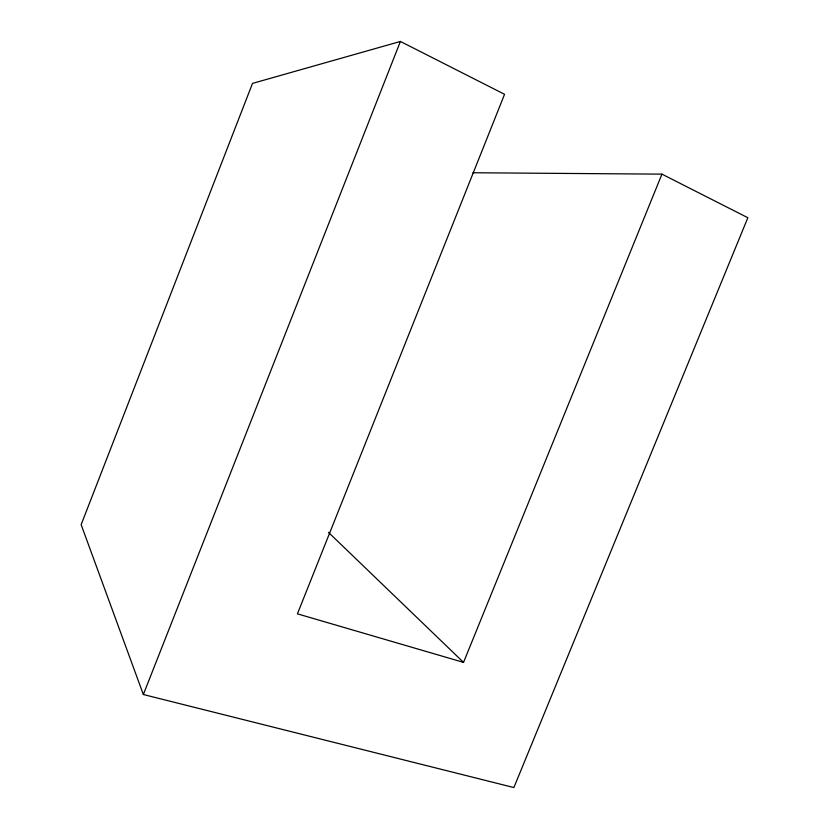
<?xml version="1.0" encoding="UTF-8"?>
<svg xmlns="http://www.w3.org/2000/svg" width="829" height="829" viewBox="0 0 829 829"><rect width="100%" height="100%" fill="white"/><g stroke="black" fill="none" stroke-linecap="round" stroke-linejoin="round"><path stroke-width="1.24" d="M143.344 694.515L400.407 41.45L504.56 94.299L297.424 613.843L463.535 662.381L661.946 174.142L747.851 217.726L513.876 787.55L143.344 694.515L81.149 524.664L252.503 83.397L400.407 41.45M472.882 172.753L661.946 174.142M328.439 532.342L463.535 662.381"/></g></svg>
